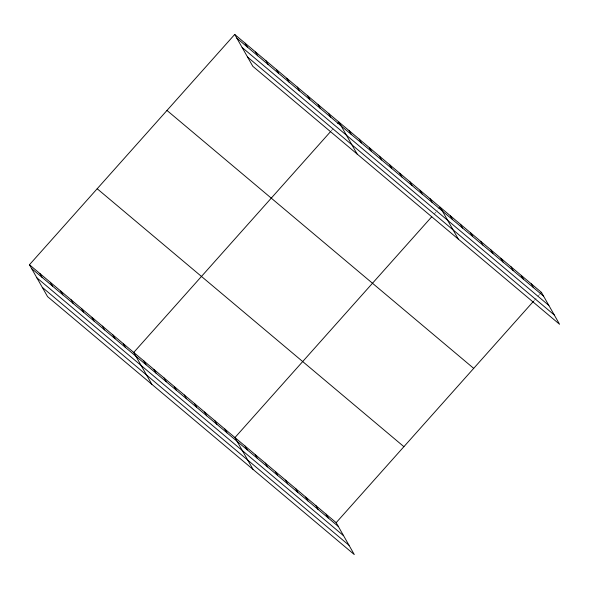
<?xml version="1.0" encoding="UTF-8"?>
<svg xmlns="http://www.w3.org/2000/svg" width="589" height="589" viewBox="0 0 589 589"><rect width="100%" height="100%" fill="white"/><g stroke="black" fill="none" stroke-linecap="round" stroke-linejoin="round"><path stroke-width="0.44" stroke-dasharray="2.94 2.21" d="M331.143 130.964L334.162 127.57M434.174 214.043L437.804 209.971M534.186 300.515L537.205 297.121M537.809 296.444L539.627 294.404"/><path stroke-width="0.88" d="M29.45 264.748L336.172 522.671L354.283 554.551L47.562 296.628L29.45 264.748L234.716 34.449L541.438 292.372L559.55 324.252L252.828 66.329L234.716 34.449M330.532 131.642L133.74 352.443L151.844 384.322M337.791 123.499L338.999 122.144L357.111 154.023M431.752 216.759L234.952 437.561L253.064 469.44M439.011 208.616L440.219 207.254L458.33 239.134M336.172 522.671L533.575 301.193M540.231 293.727L541.438 292.372M236.859 38.226L543.588 296.149M242.131 47.495L548.852 305.419M247.557 57.052L554.278 314.975M166.982 110.445L473.703 368.368M97.185 188.752L403.914 446.676M31.592 268.525L338.322 526.448M36.864 277.802L343.586 535.725M42.29 287.351L349.019 545.281M531.315 283.861L533.465 287.638M521.199 275.35L523.341 279.127M511.075 266.839L513.218 270.616M500.952 258.328L503.094 262.105M490.828 249.817L492.978 253.587M480.712 241.306L482.855 245.076M470.589 232.788L472.731 236.564M460.465 224.276L462.608 228.053M450.342 215.765L452.492 219.542M430.103 198.743L432.245 202.52M419.979 190.232L422.122 194.009M409.856 181.721L411.998 185.498M399.732 173.21L401.882 176.987M389.609 164.699L391.759 168.476M379.493 156.188L381.635 159.965M369.369 147.677L371.512 151.454M359.246 139.166L361.388 142.943M349.122 130.655L351.272 134.432M328.574 113.375L330.716 117.145M318.148 104.606L320.291 108.376M307.716 95.83L309.858 99.607M297.29 87.062L299.433 90.839M286.858 78.293L289.008 82.07M276.432 69.524L278.575 73.301M266 60.755L268.15 64.532M255.574 51.987L257.717 55.764M245.142 43.218L247.292 46.995M326.056 514.16L328.198 517.937M315.932 505.649L318.075 509.426M305.809 497.138L307.951 500.915M295.685 488.627L297.835 492.404M285.562 480.116L287.712 483.893M275.446 471.605L277.588 475.382M265.322 463.094L267.465 466.871M255.199 454.583L257.341 458.36M245.076 446.072L247.225 449.849M224.836 429.05L226.979 432.827M214.713 420.539L216.855 424.316M204.589 412.028L206.732 415.797M194.466 403.509L196.616 407.286M184.342 394.998L186.492 398.775M174.226 386.487L176.369 390.264M164.103 377.976L166.245 381.753M153.979 369.465L156.122 373.242M143.856 360.954L146.006 364.731M123.307 343.674L125.45 347.451M112.882 334.905L115.024 338.682M102.449 326.137L104.599 329.914M92.024 317.368L94.166 321.145M81.591 308.599L83.741 312.376M71.166 299.83L73.308 303.6M60.733 291.054L62.883 294.831M50.308 282.286L52.45 286.063M39.875 273.517L42.025 277.294"/></g></svg>
